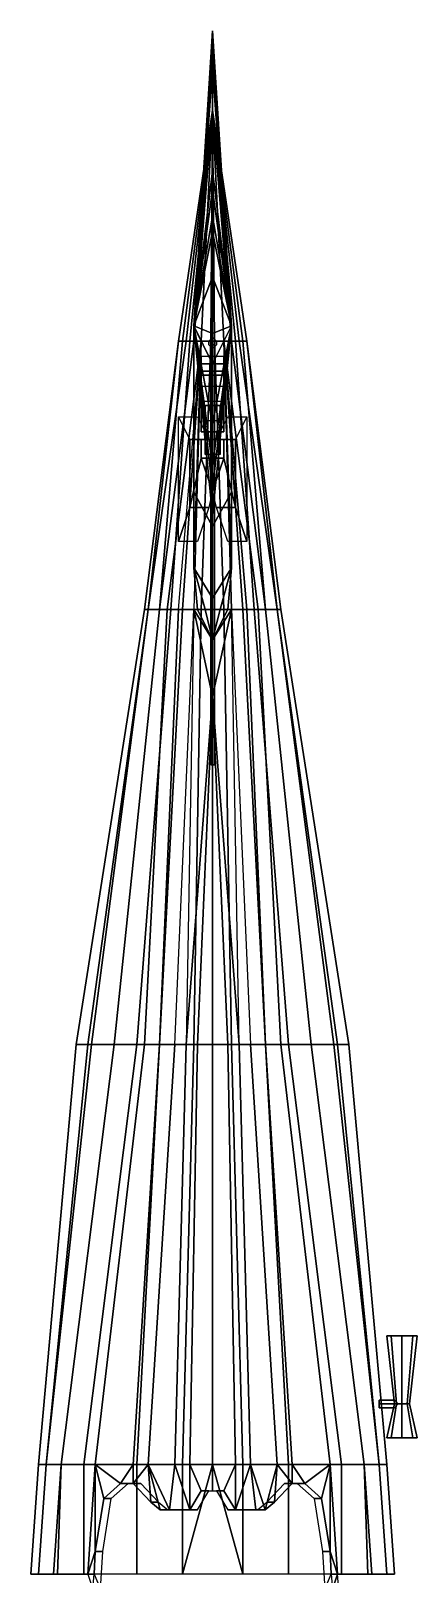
# Model space of a CAD drawing. Extents: x -0.68 to 0.68, y -3.22 to 3.81.
# Drawn here: x -0.48 to 0.54, y -0.27 to 3.81 of the extents above; entities that cross this region are included whole.
import ezdxf

# ---------------------------------------------------------------- set-up
doc = ezdxf.new("R2010")
doc.units = 0
doc.layers.get('0').update_dxf_attribs({"linetype": 'CONTINUOUS'})

msp = doc.modelspace()

# ---------------------------------------------------------------- linework, layer by layer
for points in [[(-0.05, 3.03, 0.86), (0, 3.79, 0.61), (0, 3.81, 0.51), (-0.05, 3.03, 0.86)], [(-0.05, 3.03, 0.86), (0, 3.81, 0.51), (0, 3.81, 0.43), (-0.05, 3.03, 0.86)], [(-0.05, 3.03, 0.86), (0, 3.81, 0.43), (0, 3.76, 0.29), (-0.05, 3.03, 0.86)], [(0, 3.79, 0.61), (0.05, 3.03, 0.86), (0.05, 3.03, 0.86), (0, 3.81, 0.51)], [(0, 3.81, 0.51), (0.05, 3.03, 0.86), (0.05, 3.03, 0.86), (0, 3.81, 0.43)], [(0, 3.81, 0.43), (0.05, 3.03, 0.86), (0.05, 3.03, 0.86), (0, 3.76, 0.29)], [(-0.05, 3.03, 0.86), (0, 3.76, 0.68), (0, 3.79, 0.61), (-0.05, 3.03, 0.86)], [(-0.05, 3.03, 0.86), (0, 3.71, 0.86), (0, 3.78, 0.71), (-0.05, 3.03, 0.86)], [(-0.05, 3.03, 0.86), (0, 3.78, 0.71), (0, 3.78, 0.69), (-0.05, 3.03, 0.86)], [(-0.05, 3.03, 0.86), (0, 3.78, 0.69), (0, 3.76, 0.68), (-0.05, 3.03, 0.86)], [(-0.05, 3.03, 0.86), (0, 3.76, 0.29), (0, 3.6, 0.16), (-0.05, 3.03, 0.86)], [(0, 3.76, 0.68), (0.05, 3.03, 0.86), (0.05, 3.03, 0.86), (0, 3.79, 0.61)], [(0, 3.71, 0.86), (0.05, 3.03, 0.86), (0.05, 3.03, 0.86), (0, 3.78, 0.71)], [(0, 3.78, 0.71), (0.05, 3.03, 0.86), (0.05, 3.03, 0.86), (0, 3.78, 0.69)], [(0, 3.78, 0.69), (0.05, 3.03, 0.86), (0.05, 3.03, 0.86), (0, 3.76, 0.68)], [(0, 3.76, 0.29), (0.05, 3.03, 0.86), (0.05, 3.03, 0.86), (0, 3.6, 0.16)], [(-0.05, 3.03, 1.49), (0, 3.44, 1.49), (0, 3.71, 0.86), (-0.05, 3.03, 0.86)], [(0, 3.44, 1.49), (0.05, 3.03, 1.49), (0.05, 3.03, 0.86), (0, 3.71, 0.86)], [(-0.07, 2.99, 0.45), (0, 3.6, 0.16), (-0.09, 2.99, 0.35), (-0.07, 2.99, 0.45)], [(-0.09, 2.99, 0.35), (0, 3.6, 0.16), (-0.09, 2.99, 0.22), (-0.09, 2.99, 0.35)], [(-0.09, 2.99, 0.22), (0, 3.6, 0.16), (-0.08, 2.99, 0.13), (-0.09, 2.99, 0.22)], [(-0.09, 2.99, 0.22), (0, 3.6, 0.16), (-0.08, 2.99, 0.13), (-0.09, 2.99, 0.22)], [(-0.08, 2.99, 0.13), (0, 3.6, 0.16), (-0.06, 2.99, 0.07), (-0.08, 2.99, 0.13)], [(-0.05, 2.99, 0.52), (0, 3.6, 0.16), (-0.07, 2.99, 0.45), (-0.05, 2.99, 0.52)], [(-0.06, 2.99, 0.07), (0, 3.6, 0.16), (-0.005, 2.99), (-0.06, 2.99, 0.07)], [(-0.05, 3.03, 0.86), (0, 3.6, 0.16), (-0.03, 2.99, 0.57), (-0.05, 3.03, 0.86)], [(-0.03, 2.99, 0.57), (0, 3.6, 0.16), (-0.05, 2.99, 0.52), (-0.03, 2.99, 0.57)], [(0, 3.6, 0.16), (0.005, 2.99), (0.005, 2.99), (-0.005, 2.99)], [(0, 3.6, 0.16), (0.05, 3.03, 0.86), (0.05, 3.03, 0.86), (0.03, 2.99, 0.57)], [(0, 3.6, 0.16), (0.03, 2.99, 0.57), (0.03, 2.99, 0.57), (0.05, 2.99, 0.52)], [(0, 3.6, 0.16), (0.05, 2.99, 0.52), (0.05, 2.99, 0.52), (0.07, 2.99, 0.45)], [(0, 3.6, 0.16), (0.07, 2.99, 0.45), (0.07, 2.99, 0.45), (0.09, 2.99, 0.35)], [(0, 3.6, 0.16), (0.09, 2.99, 0.35), (0.09, 2.99, 0.35), (0.09, 2.99, 0.22)], [(0, 3.6, 0.16), (0.09, 2.99, 0.22), (0.09, 2.99, 0.22), (0.08, 2.99, 0.13)], [(0, 3.6, 0.16), (0.08, 2.99, 0.13), (0.08, 2.99, 0.13), (0.06, 2.99, 0.07)], [(0, 3.6, 0.16), (0.06, 2.99, 0.07), (0.06, 2.99, 0.07), (0.03, 2.99, 0.03)], [(0, 3.6, 0.16), (0.03, 2.99, 0.03), (0.03, 2.99, 0.03), (0.005, 2.99)], [(0, 3.44, 1.49), (-0.05, 3.03, 1.49), (0, 3.39, 1.57)], [(0.05, 3.03, 1.49), (0, 3.44, 1.49), (0, 3.39, 1.57)], [(0, 3.39, 1.57), (-0.05, 3.03, 1.49), (0, 3.32, 1.67)], [(0.05, 3.03, 1.49), (0, 3.39, 1.57), (0, 3.32, 1.67)], [(0, 3.32, 1.67), (-0.05, 3.03, 1.49), (0, 3.28, 1.72)], [(0.05, 3.03, 1.49), (0, 3.32, 1.67), (0, 3.28, 1.72)], [(0, 3.28, 1.72), (-0.05, 3.03, 1.49), (0, 3.16, 1.8)], [(0.05, 3.03, 1.49), (0, 3.28, 1.72), (0, 3.16, 1.8)], [(0, 3.16, 1.8), (-0.05, 3.03, 1.49), (0, 3.01, 1.84)], [(0.05, 3.03, 1.49), (0, 3.16, 1.8), (0, 3.01, 1.84)], [(0, 2.53, 1.57), (-0.05, 3.03, 1.49), (-0.05, 2.59, 1.49), (0, 2.5, 1.49)], [(0, 2.6, 1.67), (-0.05, 3.03, 1.49), (0, 2.53, 1.57)], [(0, 2.66, 1.72), (-0.05, 3.03, 1.49), (0, 2.6, 1.67)], [(0, 2.77, 1.8), (-0.05, 3.03, 1.49), (0, 2.66, 1.72)], [(0, 2.93, 1.84), (-0.05, 3.03, 1.49), (0, 2.77, 1.8)], [(0, 3.01, 1.84), (-0.05, 3.03, 1.49), (0, 2.93, 1.84)], [(-0.05, 2.59, 1.49), (-0.05, 3.03, 1.49), (-0.05, 3.03, 0.86), (-0.05, 2.39, 0.86)], [(0.05, 3.03, 1.49), (0, 2.53, 1.57), (0, 2.5, 1.49), (0.05, 2.59, 1.49)], [(0.05, 3.03, 1.49), (0, 2.6, 1.67), (0, 2.53, 1.57)], [(0.05, 3.03, 1.49), (0, 2.66, 1.72), (0, 2.6, 1.67)], [(0.05, 3.03, 1.49), (0, 2.77, 1.8), (0, 2.66, 1.72)], [(0.05, 3.03, 1.49), (0, 2.93, 1.84), (0, 2.77, 1.8)], [(0.05, 3.03, 1.49), (0, 3.01, 1.84), (0, 2.93, 1.84)], [(0.05, 3.03, 0.86), (0.05, 2.39, 0.86), (0.03, 2.99, 0.57)], [(0.05, 3.03, 1.49), (0.05, 2.59, 1.49), (0.05, 2.39, 0.86), (0.05, 3.03, 0.86)], [(-0.18, 2.28, 0.32), (-0.17, 2.28, 0.41), (-0.07, 2.99, 0.45), (-0.09, 2.99, 0.35)], [(-0.18, 2.28, 0.15), (-0.18, 2.28, 0.32), (-0.09, 2.99, 0.35), (-0.09, 2.99, 0.22)], [(-0.17, 2.28, 0.09), (-0.18, 2.28, 0.15), (-0.09, 2.99, 0.22)], [(-0.14, 2.28), (-0.17, 2.28, 0.09), (-0.09, 2.99, 0.22), (-0.08, 2.99, 0.13)], [(-0.17, 2.28, 0.41), (-0.14, 2.28, 0.48), (-0.05, 2.99, 0.52), (-0.07, 2.99, 0.45)], [(-0.11, 2.28, -0.05), (-0.14, 2.28), (-0.08, 2.99, 0.13), (-0.06, 2.99, 0.07)], [(-0.14, 2.28, 0.48), (-0.12, 2.28, 0.53), (-0.03, 2.99, 0.57), (-0.05, 2.99, 0.52)], [(-0.12, 2.28, 0.53), (-0.09, 2.28, 0.58), (-0.03, 2.99, 0.57)], [(-0.08, 2.28, -0.09), (-0.11, 2.28, -0.05), (-0.06, 2.99, 0.07), (-0.03, 2.99, 0.03)], [(-0.03, 2.28, -0.12), (-0.08, 2.28, -0.09), (-0.03, 2.99, 0.03), (-0.005, 2.99)], [(-0.05, 2.39, 0.86), (-0.03, 2.99, 0.57), (-0.05, 2.28, 0.62), (-0.04, 2.28, 0.74)], [(0, 2.28, -0.12), (-0.03, 2.28, -0.12), (-0.005, 2.99), (0, 2.99)], [(0, 3, 1.82), (-0.01, 2.99, 1.77), (-0.01, 2.99, 2.01), (0, 3, 2.01)], [(0, 2.97, 2.01), (0, 3, 2.01), (-0.01, 2.99, 2.01), (-0.01, 2.98, 2.01)], [(-0.01, 2.99, 1.77), (-0.01, 2.98, 1.77), (-0.01, 2.98, 2.01), (-0.01, 2.99, 2.01)], [(-0.01, 2.98, 1.77), (0, 2.97, 1.82), (0, 2.97, 2.01), (-0.01, 2.98, 2.01)], [(0, 2.98, 1.995), (-0.005, 2.98, 1.99), (-0.005, 1.87, 1.76), (0, 1.87, 1.765)], [(-0.005, 2.98, 1.99), (0, 2.98, 1.985), (0, 1.87, 1.755), (-0.005, 1.87, 1.76)], [(0.01, 2.99, 1.77), (0, 3, 1.82), (0, 3, 2.01), (0.01, 2.99, 2.01)], [(0.01, 2.98, 2.01), (0.01, 2.99, 2.01), (0, 3, 2.01), (0, 2.97, 2.01)], [(0.03, 2.28, -0.12), (0, 2.28, -0.12), (0, 2.99), (0.005, 2.99)], [(0, 2.97, 1.82), (0.01, 2.98, 1.77), (0.01, 2.98, 2.01), (0, 2.97, 2.01)], [(0.005, 2.98, 1.99), (0, 2.98, 1.995), (0, 1.87, 1.765), (0.005, 1.87, 1.76)], [(0, 2.98, 1.985), (0.005, 2.98, 1.99), (0.005, 1.87, 1.76), (0, 1.87, 1.755)], [(0.08, 2.28, -0.09), (0.03, 2.28, -0.12), (0.005, 2.99), (0.03, 2.99, 0.03)], [(0.01, 2.98, 1.77), (0.01, 2.99, 1.77), (0.01, 2.99, 2.01), (0.01, 2.98, 2.01)], [(0.11, 2.28, -0.05), (0.08, 2.28, -0.09), (0.03, 2.99, 0.03), (0.06, 2.99, 0.07)], [(0.05, 2.28, 0.62), (0.09, 2.28, 0.58), (0.03, 2.99, 0.57)], [(0.09, 2.28, 0.58), (0.12, 2.28, 0.53), (0.03, 2.99, 0.57)], [(0.12, 2.28, 0.53), (0.14, 2.28, 0.48), (0.05, 2.99, 0.52), (0.03, 2.99, 0.57)], [(0.03, 2.99, 0.57), (0.05, 2.39, 0.86), (0.04, 2.28, 0.74), (0.05, 2.28, 0.62)], [(0.14, 2.28, 0.48), (0.17, 2.28, 0.41), (0.07, 2.99, 0.45), (0.05, 2.99, 0.52)], [(0.14, 2.28), (0.11, 2.28, -0.05), (0.06, 2.99, 0.07), (0.08, 2.99, 0.13)], [(0.17, 2.28, 0.41), (0.18, 2.28, 0.32), (0.09, 2.99, 0.35), (0.07, 2.99, 0.45)], [(0.17, 2.28, 0.09), (0.14, 2.28), (0.08, 2.99, 0.13), (0.09, 2.99, 0.22)], [(0.18, 2.28, 0.32), (0.18, 2.28, 0.15), (0.09, 2.99, 0.22), (0.09, 2.99, 0.35)], [(0.18, 2.28, 0.15), (0.17, 2.28, 0.09), (0.09, 2.99, 0.22)], [(0.03, 2.95, 0.03), (0.03, 2.87, -0.28), (-0.03, 2.87, -0.28), (-0.03, 2.95, 0.03)], [(-0.03, 2.87, -0.28), (-0.03, 2.82, -0.28), (-0.03, 2.83, 0.01), (-0.03, 2.95, 0.03)], [(0.03, 2.83, 0.01), (0.03, 2.82, -0.28), (0.03, 2.87, -0.28), (0.03, 2.95, 0.03)], [(-0.03, 2.93, -0.3), (-0.03, 2.9, -0.31), (-0.03, 2.75, -0.28), (-0.03, 2.91, -0.28)], [(0.03, 2.91, -0.28), (0.03, 2.93, -0.3), (-0.03, 2.93, -0.3), (-0.03, 2.91, -0.28)], [(0.03, 2.93, -0.3), (0.03, 2.9, -0.31), (-0.03, 2.9, -0.31), (-0.03, 2.93, -0.3)], [(-0.03, 2.91, -0.28), (-0.03, 2.75, -0.28), (0.03, 2.75, -0.28), (0.03, 2.91, -0.28)], [(-0.03, 2.9, -0.31), (-0.03, 2.82, -0.31), (-0.03, 2.75, -0.28)], [(0.03, 2.9, -0.31), (0.03, 2.82, -0.31), (-0.03, 2.82, -0.31), (-0.03, 2.9, -0.31)], [(0.03, 2.75, -0.28), (0.03, 2.9, -0.31), (0.03, 2.93, -0.3), (0.03, 2.91, -0.28)], [(0.03, 2.75, -0.28), (0.03, 2.82, -0.31), (0.03, 2.9, -0.31), (0.03, 2.75, -0.28)], [(-0.03, 2.83, 0.01), (-0.03, 2.82, -0.28), (0.03, 2.82, -0.28), (0.03, 2.83, 0.01)], [(-0.03, 2.75, -0.28), (-0.03, 2.82, -0.31), (0.03, 2.82, -0.31), (0.03, 2.75, -0.28)], [(-0.02, 2.73, -0.2), (-0.02, 2.82, -0.28), (-0.02, 2.78, -0.28), (-0.02, 2.69, -0.2)], [(0.02, 2.73, -0.2), (0.02, 2.82, -0.28), (-0.02, 2.82, -0.28), (-0.02, 2.73, -0.2)], [(0.02, 2.69, -0.2), (0.02, 2.78, -0.28), (0.02, 2.82, -0.28), (0.02, 2.73, -0.2)], [(-0.06, 2.73, -0.08), (-0.09, 2.79, 0.04), (-0.04, 2.79, 0.04), (-0.01, 2.73, -0.08)], [(-0.09, 2.46, 0.04), (-0.09, 2.79, 0.04), (-0.06, 2.73, -0.08), (-0.06, 2.55, -0.08)], [(-0.02, 2.69, -0.2), (-0.02, 2.78, -0.28), (0.02, 2.78, -0.28), (0.02, 2.69, -0.2)], [(0.01, 2.73, -0.08), (0.04, 2.79, 0.04), (0.09, 2.79, 0.04), (0.06, 2.73, -0.08)], [(0.09, 2.46, 0.04), (0.06, 2.55, -0.08), (0.06, 2.73, -0.08), (0.09, 2.79, 0.04)], [(-0.03, 2.73, -0.2), (-0.06, 2.73, -0.08), (-0.01, 2.73, -0.08), (0, 2.73, -0.12)], [(-0.06, 2.55, -0.08), (-0.06, 2.73, -0.08), (-0.03, 2.73, -0.2), (-0.03, 2.68, -0.2)], [(-0.03, 2.68, -0.2), (-0.03, 2.73, -0.2), (0.03, 2.73, -0.2), (0.03, 2.68, -0.2)], [(-0.03, 2.73, -0.2), (0, 2.73, -0.12), (0, 2.73, -0.12), (0.03, 2.73, -0.2)], [(0, 2.73, -0.12), (0.01, 2.73, -0.08), (0.06, 2.73, -0.08), (0.03, 2.73, -0.2)], [(0.06, 2.55, -0.08), (0.03, 2.68, -0.2), (0.03, 2.73, -0.2), (0.06, 2.73, -0.08)], [(-0.06, 2.55, -0.08), (-0.03, 2.68, -0.2), (0, 2.5933, -0.12), (-0.01, 2.55, -0.08)], [(0, 2.5933, -0.12), (-0.03, 2.68, -0.2), (0.03, 2.68, -0.2), (0, 2.5933, -0.12)], [(0.01, 2.55, -0.08), (0, 2.5933, -0.12), (0.03, 2.68, -0.2), (0.06, 2.55, -0.08)], [(0, 2.5, 1.49), (-0.05, 2.59, 1.49), (-0.05, 2.39, 0.86), (0, 2.31, 0.86)], [(0.05, 2.59, 1.49), (0, 2.5, 1.49), (0, 2.31, 0.86), (0.05, 2.39, 0.86)], [(-0.09, 2.46, 0.04), (-0.06, 2.55, -0.08), (-0.01, 2.55, -0.08), (-0.04, 2.46, 0.04)], [(0.04, 2.46, 0.04), (0.01, 2.55, -0.08), (0.06, 2.55, -0.08), (0.09, 2.46, 0.04)], [(0, 2.31, 0.86), (-0.05, 2.39, 0.86), (-0.02, 2.28, 0.78), (0, 2.28, 0.79)], [(-0.05, 2.39, 0.86), (-0.05, 2.39, 0.86), (-0.04, 2.28, 0.74), (-0.02, 2.28, 0.78)], [(0.05, 2.39, 0.86), (0, 2.31, 0.86), (0, 2.28, 0.79), (0.02, 2.28, 0.78)], [(0.05, 2.39, 0.86), (0.05, 2.39, 0.86), (0.02, 2.28, 0.78), (0.04, 2.28, 0.74)], [(-0.17, 2.28, 0.41), (-0.18, 2.28, 0.32), (-0.36, 1.13, 0.19), (-0.33, 1.13, 0.34)], [(-0.18, 2.28, 0.32), (-0.18, 2.28, 0.15), (-0.36, 1.13, 0.11), (-0.36, 1.13, 0.19)], [(-0.18, 2.28, 0.15), (-0.17, 2.28, 0.09), (-0.32, 1.13, -0.04), (-0.36, 1.13, 0.11)], [(-0.14, 2.28, 0.48), (-0.17, 2.28, 0.41), (-0.33, 1.13, 0.34), (-0.26, 1.13, 0.48)], [(-0.17, 2.28, 0.09), (-0.14, 2.28), (-0.26, 1.13, -0.14), (-0.32, 1.13, -0.04)], [(-0.14, 2.28), (-0.11, 2.28, -0.05), (-0.2, 1.13, -0.22), (-0.26, 1.13, -0.14)], [(-0.12, 2.28, 0.53), (-0.14, 2.28, 0.48), (-0.26, 1.13, 0.48), (-0.18, 1.13, 0.58)], [(-0.11, 2.28, -0.05), (-0.08, 2.28, -0.09), (-0.14, 1.13, -0.27), (-0.2, 1.13, -0.22)], [(-0.09, 2.28, 0.58), (-0.12, 2.28, 0.53), (-0.18, 1.13, 0.58), (-0.14, 1.13, 0.62)], [(-0.08, 2.28, -0.09), (-0.03, 2.28, -0.12), (-0.05, 1.13, -0.3), (-0.14, 1.13, -0.27)], [(-0.05, 2.28, 0.62), (-0.09, 2.28, 0.58), (-0.14, 1.13, 0.62), (-0.1, 1.13, 0.66)], [(-0.05, 2.28, 0.62), (-0.05, 2.28, 0.62), (-0.07, 1.13, 0.73), (0, 2.05, 0.65)], [(-0.03, 2.28, -0.12), (0, 2.28, -0.12), (0, 1.13, -0.31), (-0.05, 1.13, -0.3)], [(-0.05, 2.28, 0.62), (-0.05, 2.28, 0.62), (0, 2.05, 0.65), (0, 2.2, 0.69)], [(-0.05, 2.28, 0.62), (-0.05, 2.28, 0.62), (0, 2.2, 0.69), (-0.04, 2.28, 0.74)], [(-0.04, 2.28, 0.74), (-0.04, 2.28, 0.74), (0, 2.2, 0.69), (-0.02, 2.28, 0.78)], [(-0.02, 2.28, 0.78), (-0.02, 2.28, 0.78), (0, 2.2, 0.69), (0, 2.28, 0.79)], [(0, 2.28, -0.12), (0.03, 2.28, -0.12), (0.05, 1.13, -0.3), (0, 1.13, -0.31)], [(0.05, 2.28, 0.62), (0.05, 2.28, 0.62), (0, 2.05, 0.65), (0.07, 1.13, 0.73)], [(0, 2.28, 0.79), (0, 2.28, 0.79), (0, 2.2, 0.69), (0.02, 2.28, 0.78)], [(0.02, 2.28, 0.78), (0.02, 2.28, 0.78), (0, 2.2, 0.69), (0.04, 2.28, 0.74)], [(0.04, 2.28, 0.74), (0.04, 2.28, 0.74), (0, 2.2, 0.69), (0.05, 2.28, 0.62)], [(0, 2.2, 0.69), (0, 2.2, 0.69), (0, 2.05, 0.65), (0.05, 2.28, 0.62)], [(0.03, 2.28, -0.12), (0.08, 2.28, -0.09), (0.14, 1.13, -0.27), (0.05, 1.13, -0.3)], [(0.09, 2.28, 0.58), (0.05, 2.28, 0.62), (0.1, 1.13, 0.66), (0.14, 1.13, 0.62)], [(0.08, 2.28, -0.09), (0.11, 2.28, -0.05), (0.2, 1.13, -0.22), (0.14, 1.13, -0.27)], [(0.12, 2.28, 0.53), (0.09, 2.28, 0.58), (0.14, 1.13, 0.62), (0.18, 1.13, 0.58)], [(0.11, 2.28, -0.05), (0.14, 2.28), (0.26, 1.13, -0.14), (0.2, 1.13, -0.22)], [(0.14, 2.28, 0.48), (0.12, 2.28, 0.53), (0.18, 1.13, 0.58), (0.26, 1.13, 0.48)], [(0.14, 2.28), (0.17, 2.28, 0.09), (0.32, 1.13, -0.04), (0.26, 1.13, -0.14)], [(0.17, 2.28, 0.41), (0.14, 2.28, 0.48), (0.26, 1.13, 0.48), (0.33, 1.13, 0.34)], [(0.18, 2.28, 0.32), (0.17, 2.28, 0.41), (0.33, 1.13, 0.34), (0.36, 1.13, 0.19)], [(0.17, 2.28, 0.09), (0.18, 2.28, 0.15), (0.36, 1.13, 0.11), (0.32, 1.13, -0.04)], [(0.18, 2.28, 0.15), (0.18, 2.28, 0.32), (0.36, 1.13, 0.19), (0.36, 1.13, 0.11)], [(0, 2.05, 0.65), (0, 2.05, 0.65), (-0.07, 1.13, 0.73), (-0.04, 1.13, 0.75)], [(0, 2.05, 0.65), (0, 2.05, 0.65), (-0.04, 1.13, 0.75), (0, 1.13, 0.76)], [(0, 2.05, 0.65), (0, 2.05, 0.65), (0, 1.13, 0.76), (0.04, 1.13, 0.75)], [(0, 2.05, 0.65), (0, 2.05, 0.65), (0.04, 1.13, 0.75), (0.07, 1.13, 0.73)], [(-0.46, 0.02, 0.14), (-0.44, 0.02, 0.25), (-0.33, 1.13, 0.34), (-0.36, 1.13, 0.19)], [(-0.46, 0.02, 0.05), (-0.46, 0.02, 0.14), (-0.36, 1.13, 0.19), (-0.36, 1.13, 0.11)], [(-0.44, 0.02, -0.07), (-0.46, 0.02, 0.05), (-0.36, 1.13, 0.11), (-0.32, 1.13, -0.04)], [(-0.44, 0.02, 0.25), (-0.4, 0.02, 0.38), (-0.26, 1.13, 0.48), (-0.33, 1.13, 0.34)], [(-0.4, 0.02, -0.17), (-0.44, 0.02, -0.07), (-0.32, 1.13, -0.04), (-0.26, 1.13, -0.14)], [(-0.4, 0.02, 0.38), (-0.31, 0.02, 0.51), (-0.18, 1.13, 0.58), (-0.26, 1.13, 0.48)], [(-0.34, 0.02, -0.27), (-0.4, 0.02, -0.17), (-0.26, 1.13, -0.14), (-0.2, 1.13, -0.22)], [(-0.2, 0.02, -0.39), (-0.34, 0.02, -0.27), (-0.2, 1.13, -0.22), (-0.14, 1.13, -0.27)], [(-0.31, 0.02, 0.51), (-0.21, 0.02, 0.6), (-0.14, 1.13, 0.62), (-0.18, 1.13, 0.58)], [(-0.21, 0.02, 0.6), (-0.17, 0.02, 0.64), (-0.1, 1.13, 0.66), (-0.14, 1.13, 0.62)], [(-0.08, 0.02, -0.43), (-0.2, 0.02, -0.39), (-0.14, 1.13, -0.27), (-0.05, 1.13, -0.3)], [(-0.17, 0.02, 0.64), (-0.1, 0.02, 0.84), (-0.07, 1.13, 0.73), (-0.1, 1.13, 0.66)], [(-0.1, 0.02, 0.84), (-0.06, 0.02, 0.89), (-0.04, 1.13, 0.75), (-0.07, 1.13, 0.73)], [(0, 0.02, -0.44), (-0.08, 0.02, -0.43), (-0.05, 1.13, -0.3), (0, 1.13, -0.31)], [(-0.06, 0.02, 0.89), (0, 0.02, 0.91), (0, 1.13, 0.76), (-0.04, 1.13, 0.75)], [(0, 0.02, 0.91), (0.06, 0.02, 0.89), (0.04, 1.13, 0.75), (0, 1.13, 0.76)], [(0.08, 0.02, -0.43), (0, 0.02, -0.44), (0, 1.13, -0.31), (0.05, 1.13, -0.3)], [(0.06, 0.02, 0.89), (0.1, 0.02, 0.84), (0.07, 1.13, 0.73), (0.04, 1.13, 0.75)], [(0.2, 0.02, -0.39), (0.08, 0.02, -0.43), (0.05, 1.13, -0.3), (0.14, 1.13, -0.27)], [(0.1, 0.02, 0.84), (0.17, 0.02, 0.64), (0.1, 1.13, 0.66), (0.07, 1.13, 0.73)], [(0.17, 0.02, 0.64), (0.21, 0.02, 0.6), (0.14, 1.13, 0.62), (0.1, 1.13, 0.66)], [(0.34, 0.02, -0.27), (0.2, 0.02, -0.39), (0.14, 1.13, -0.27), (0.2, 1.13, -0.22)], [(0.21, 0.02, 0.6), (0.31, 0.02, 0.51), (0.18, 1.13, 0.58), (0.14, 1.13, 0.62)], [(0.31, 0.02, 0.51), (0.4, 0.02, 0.38), (0.26, 1.13, 0.48), (0.18, 1.13, 0.58)], [(0.4, 0.02, -0.17), (0.34, 0.02, -0.27), (0.2, 1.13, -0.22), (0.26, 1.13, -0.14)], [(0.44, 0.02, -0.07), (0.4, 0.02, -0.17), (0.26, 1.13, -0.14), (0.32, 1.13, -0.04)], [(0.4, 0.02, 0.38), (0.44, 0.02, 0.25), (0.33, 1.13, 0.34), (0.26, 1.13, 0.48)], [(0.46, 0.02, 0.05), (0.44, 0.02, -0.07), (0.32, 1.13, -0.04), (0.36, 1.13, 0.11)], [(0.44, 0.02, 0.25), (0.46, 0.02, 0.14), (0.36, 1.13, 0.19), (0.33, 1.13, 0.34)], [(0.46, 0.02, 0.14), (0.46, 0.02, 0.05), (0.36, 1.13, 0.11), (0.36, 1.13, 0.19)], [(0.46, 0.36, -0.11), (0.4717, 0.36, -0.1383), (0.4859, 0.18, -0.1241), (0.48, 0.18, -0.11)], [(0.4717, 0.36, -0.0817), (0.46, 0.36, -0.11), (0.48, 0.18, -0.11), (0.4859, 0.18, -0.0959)], [(0.46, 0.36, -0.11), (0.5283, 0.36, -0.0817), (0.54, 0.36, -0.11), (0.4717, 0.36, -0.1383)], [(0.4717, 0.36, -0.0817), (0.5, 0.36, -0.07), (0.5283, 0.36, -0.0817), (0.46, 0.36, -0.11)], [(0.4717, 0.36, -0.1383), (0.5, 0.36, -0.15), (0.5, 0.18, -0.13), (0.4859, 0.18, -0.1241)], [(0.5, 0.36, -0.07), (0.4717, 0.36, -0.0817), (0.4859, 0.18, -0.0959), (0.5, 0.18, -0.09)], [(0.4717, 0.36, -0.1383), (0.54, 0.36, -0.11), (0.5283, 0.36, -0.1383), (0.5, 0.36, -0.15)], [(0.5, 0.36, -0.15), (0.5283, 0.36, -0.1383), (0.5141, 0.18, -0.1241), (0.5, 0.18, -0.13)], [(0.5283, 0.36, -0.0817), (0.5, 0.36, -0.07), (0.5, 0.18, -0.09), (0.5141, 0.18, -0.0959)], [(0.5283, 0.36, -0.1383), (0.54, 0.36, -0.11), (0.52, 0.18, -0.11), (0.5141, 0.18, -0.1241)], [(0.54, 0.36, -0.11), (0.5283, 0.36, -0.0817), (0.5141, 0.18, -0.0959), (0.52, 0.18, -0.11)], [(0.44, 0.18, -0.12), (0.44, 0.19, -0.11), (0.48, 0.19, -0.11), (0.49, 0.18, -0.12)], [(0.44, 0.19, -0.11), (0.44, 0.18, -0.1), (0.49, 0.18, -0.1), (0.48, 0.19, -0.11)], [(0.44, 0.17, -0.11), (0.44, 0.18, -0.12), (0.49, 0.18, -0.12), (0.48, 0.17, -0.11)], [(0.44, 0.18, -0.1), (0.44, 0.17, -0.11), (0.48, 0.17, -0.11), (0.49, 0.18, -0.1)], [(0.46, 0.09, -0.11), (0.4717, 0.09, -0.0817), (0.4859, 0.18, -0.0959), (0.48, 0.18, -0.11)], [(0.4717, 0.09, -0.1383), (0.46, 0.09, -0.11), (0.48, 0.18, -0.11), (0.4859, 0.18, -0.1241)], [(0.4717, 0.09, -0.0817), (0.5, 0.09, -0.07), (0.5, 0.18, -0.09), (0.4859, 0.18, -0.0959)], [(0.5, 0.09, -0.15), (0.4717, 0.09, -0.1383), (0.4859, 0.18, -0.1241), (0.5, 0.18, -0.13)], [(0.5, 0.09, -0.07), (0.5283, 0.09, -0.0817), (0.5141, 0.18, -0.0959), (0.5, 0.18, -0.09)], [(0.5283, 0.09, -0.1383), (0.5, 0.09, -0.15), (0.5, 0.18, -0.13), (0.5141, 0.18, -0.1241)], [(0.5283, 0.09, -0.0817), (0.54, 0.09, -0.11), (0.52, 0.18, -0.11), (0.5141, 0.18, -0.0959)], [(0.54, 0.09, -0.11), (0.5283, 0.09, -0.1383), (0.5141, 0.18, -0.1241), (0.52, 0.18, -0.11)], [(0.54, 0.09, -0.11), (0.4717, 0.09, -0.0817), (0.46, 0.09, -0.11), (0.5283, 0.09, -0.1383)], [(0.5283, 0.09, -0.1383), (0.46, 0.09, -0.11), (0.4717, 0.09, -0.1383), (0.5, 0.09, -0.15)], [(0.5283, 0.09, -0.0817), (0.5, 0.09, -0.07), (0.4717, 0.09, -0.0817), (0.54, 0.09, -0.11)], [(-0.44, 0.02, 0.25), (-0.46, 0.02, 0.14), (-0.48, -0.27, 0.09), (-0.46, -0.27, 0.2)], [(-0.46, 0.02, 0.14), (-0.46, 0.02, 0.05), (-0.48, -0.27, -0.01), (-0.48, -0.27, 0.09)], [(-0.46, 0.02, 0.05), (-0.44, 0.02, -0.07), (-0.46, -0.27, -0.12), (-0.48, -0.27, -0.01)], [(-0.4, 0.02, 0.38), (-0.44, 0.02, 0.25), (-0.46, -0.27, 0.2), (-0.42, -0.27, 0.33)], [(-0.44, 0.02, -0.07), (-0.4, 0.02, -0.17), (-0.41, -0.27, -0.23), (-0.46, -0.27, -0.12)], [(-0.31, 0.02, 0.51), (-0.4, 0.02, 0.38), (-0.42, -0.27, 0.33), (-0.33, -0.27, 0.47)], [(-0.4, 0.02, -0.17), (-0.34, 0.02, -0.27), (-0.34, -0.27, -0.32), (-0.41, -0.27, -0.23)], [(-0.34, 0.02, -0.27), (-0.2, 0.02, -0.39), (-0.2, -0.27, -0.42), (-0.34, -0.27, -0.32)], [(-0.33, -0.27, 0.47), (-0.31, -0.21, 0.49), (-0.31, 0.02, 0.51)], [(-0.31, -0.21, 0.49), (-0.2878, -0.07, 0.53), (-0.31, 0.02, 0.51)], [(-0.2878, -0.07, 0.53), (-0.2433, -0.03, 0.57), (-0.31, 0.02, 0.51)], [(-0.2433, -0.03, 0.57), (-0.21, 0.02, 0.6), (-0.31, 0.02, 0.51)], [(-0.21, -0.03, 0.6), (-0.21, 0.02, 0.6), (-0.2433, -0.03, 0.57)], [(-0.163, -0.08, 0.66), (-0.17, 0.02, 0.64), (-0.21, -0.03, 0.6)], [(-0.17, 0.02, 0.64), (-0.21, 0.02, 0.6), (-0.21, -0.03, 0.6)], [(-0.2, 0.02, -0.39), (-0.08, 0.02, -0.43), (-0.08, -0.27, -0.46), (-0.2, -0.27, -0.42)], [(-0.1385, -0.1, 0.73), (-0.17, 0.02, 0.64), (-0.163, -0.08, 0.66)], [(-0.114, -0.1, 0.8), (-0.17, 0.02, 0.64), (-0.1385, -0.1, 0.73)], [(-0.1, 0.02, 0.84), (-0.17, 0.02, 0.64), (-0.114, -0.1, 0.8)], [(-0.1, 0.02, 0.84), (-0.114, -0.1, 0.8), (-0.06, -0.1, 0.89)], [(-0.06, 0.02, 0.89), (-0.1, 0.02, 0.84), (-0.06, -0.1, 0.89)], [(-0.08, 0.02, -0.43), (0, 0.02, -0.44), (-0.08, -0.27, -0.46)], [(-0.08, -0.27, -0.46), (0, 0.02, -0.44), (0.08, -0.27, -0.46)], [(-0.03, -0.05, 0.9), (0, -0.05, 0.91), (0, 0.02, 0.91), (-0.06, 0.02, 0.89)], [(-0.03, -0.05, 0.9), (-0.06, 0.02, 0.89), (-0.06, -0.1, 0.89)], [(0, 0.02, -0.44), (0.08, 0.02, -0.43), (0.08, -0.27, -0.46)], [(0, -0.05, 0.91), (0.03, -0.05, 0.9), (0.06, 0.02, 0.89), (0, 0.02, 0.91)], [(0.06, -0.1, 0.89), (0.06, 0.02, 0.89), (0.03, -0.05, 0.9)], [(0.06, -0.1, 0.89), (0.114, -0.1, 0.8), (0.1, 0.02, 0.84)], [(0.06, -0.1, 0.89), (0.1, 0.02, 0.84), (0.06, 0.02, 0.89)], [(0.08, 0.02, -0.43), (0.2, 0.02, -0.39), (0.2, -0.27, -0.42), (0.08, -0.27, -0.46)], [(0.1385, -0.1, 0.73), (0.17, 0.02, 0.64), (0.1, 0.02, 0.84)], [(0.114, -0.1, 0.8), (0.1385, -0.1, 0.73), (0.1, 0.02, 0.84)], [(0.163, -0.08, 0.66), (0.17, 0.02, 0.64), (0.1385, -0.1, 0.73)], [(0.21, -0.03, 0.6), (0.17, 0.02, 0.64), (0.163, -0.08, 0.66)], [(0.21, 0.02, 0.6), (0.17, 0.02, 0.64), (0.21, -0.03, 0.6)], [(0.2, 0.02, -0.39), (0.34, 0.02, -0.27), (0.34, -0.27, -0.32), (0.2, -0.27, -0.42)], [(0.21, 0.02, 0.6), (0.2433, -0.03, 0.57), (0.31, 0.02, 0.51)], [(0.21, 0.02, 0.6), (0.21, -0.03, 0.6), (0.2433, -0.03, 0.57)], [(0.2433, -0.03, 0.57), (0.2878, -0.07, 0.53), (0.31, 0.02, 0.51)], [(0.2878, -0.07, 0.53), (0.31, -0.21, 0.49), (0.31, 0.02, 0.51)], [(0.4, 0.02, 0.38), (0.31, 0.02, 0.51), (0.33, -0.27, 0.47), (0.42, -0.27, 0.33)], [(0.31, -0.21, 0.49), (0.33, -0.27, 0.47), (0.31, 0.02, 0.51)], [(0.34, 0.02, -0.27), (0.4, 0.02, -0.17), (0.41, -0.27, -0.23), (0.34, -0.27, -0.32)], [(0.44, 0.02, 0.25), (0.4, 0.02, 0.38), (0.42, -0.27, 0.33), (0.46, -0.27, 0.2)], [(0.4, 0.02, -0.17), (0.44, 0.02, -0.07), (0.46, -0.27, -0.12), (0.41, -0.27, -0.23)], [(0.46, 0.02, 0.14), (0.44, 0.02, 0.25), (0.46, -0.27, 0.2), (0.48, -0.27, 0.09)], [(0.44, 0.02, -0.07), (0.46, 0.02, 0.05), (0.48, -0.27, -0.01), (0.46, -0.27, -0.12)], [(0.46, 0.02, 0.05), (0.46, 0.02, 0.14), (0.48, -0.27, 0.09), (0.48, -0.27, -0.01)], [(-0.2233, -0.03, 0.57), (-0.2433, -0.03, 0.57), (-0.2878, -0.07, 0.53), (-0.2678, -0.07, 0.53)], [(-0.19, -0.03, 0.6), (-0.21, -0.03, 0.6), (-0.2433, -0.03, 0.57), (-0.2233, -0.03, 0.57)], [(-0.143, -0.08, 0.66), (-0.163, -0.08, 0.66), (-0.21, -0.03, 0.6), (-0.19, -0.03, 0.6)], [(0.163, -0.08, 0.66), (0.143, -0.08, 0.66), (0.19, -0.03, 0.6), (0.21, -0.03, 0.6)], [(0.21, -0.03, 0.6), (0.19, -0.03, 0.6), (0.2233, -0.03, 0.57), (0.2433, -0.03, 0.57)], [(0.2433, -0.03, 0.57), (0.2233, -0.03, 0.57), (0.2678, -0.07, 0.53), (0.2878, -0.07, 0.53)], [(-0.2678, -0.07, 0.53), (-0.2878, -0.07, 0.53), (-0.31, -0.21, 0.49), (-0.29, -0.21, 0.49)], [(-0.1185, -0.1, 0.73), (-0.1385, -0.1, 0.73), (-0.163, -0.08, 0.66), (-0.143, -0.08, 0.66)], [(-0.01, -0.05, 0.9), (-0.03, -0.05, 0.9), (-0.06, -0.1, 0.89), (-0.04, -0.1, 0.89)], [(0.03, -0.05, 0.9), (0.01, -0.05, 0.9), (0.04, -0.1, 0.89), (0.06, -0.1, 0.89)], [(0.1385, -0.1, 0.73), (0.1185, -0.1, 0.73), (0.143, -0.08, 0.66), (0.163, -0.08, 0.66)], [(0.2878, -0.07, 0.53), (0.2678, -0.07, 0.53), (0.29, -0.21, 0.49), (0.31, -0.21, 0.49)], [(-0.094, -0.1, 0.8), (-0.114, -0.1, 0.8), (-0.1385, -0.1, 0.73), (-0.1185, -0.1, 0.73)], [(-0.04, -0.1, 0.89), (-0.06, -0.1, 0.89), (-0.114, -0.1, 0.8), (-0.094, -0.1, 0.8)], [(0.06, -0.1, 0.89), (0.04, -0.1, 0.89), (0.094, -0.1, 0.8), (0.114, -0.1, 0.8)], [(0.114, -0.1, 0.8), (0.094, -0.1, 0.8), (0.1185, -0.1, 0.73), (0.1385, -0.1, 0.73)], [(-0.33, -0.27, 0.47), (-0.3129, -0.27, 0.49), (-0.31, -0.21, 0.49)], [(-0.29, -0.21, 0.49), (-0.31, -0.21, 0.49), (-0.3129, -0.27, 0.49), (-0.2963, -0.31, 0.49)], [(0.31, -0.21, 0.49), (0.29, -0.21, 0.49), (0.2963, -0.31, 0.49), (0.3129, -0.27, 0.49)], [(0.3129, -0.27, 0.49), (0.33, -0.27, 0.47), (0.31, -0.21, 0.49)], [(-0.33, -0.27, 0.47), (-0.3163, -0.31, 0.49), (-0.3129, -0.27, 0.49)], [(0.3163, -0.31, 0.49), (0.33, -0.27, 0.47), (0.3129, -0.27, 0.49)], [(0.37, -0.74, 0.47), (0.33, -0.27, 0.47), (0.3163, -0.31, 0.49)]]:
    msp.add_3dface(points)

doc.saveas('drawing.dxf')
